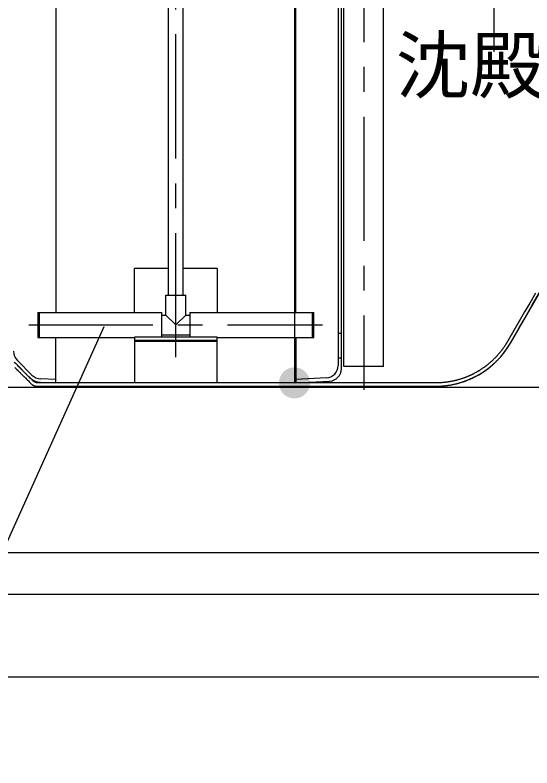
# Model space of a CAD drawing. Units: millimetres, scale not verified. Extents: x -23334 to 8910, y -6308 to 6308.
# Drawn here: x -4468 to -3844, y -3775 to -2866 of the extents above; entities that cross this region are included whole.
import ezdxf
from ezdxf.enums import TextEntityAlignment as Align

# ---------------------------------------------------------------- set-up
doc = ezdxf.new("R2010")
doc.units = ezdxf.units.MM
doc.header["$LTSCALE"] = 30
doc.linetypes.add('CHAIN1', pattern=[8, 5, -1, 1, -1])
for name, color, linetype, lineweight in [('0-1_空気管', 3, 'Continuous', 25), ('0-2_機器', 2, 'Continuous', 25), ('1-7_00クル-フ-6寸法', 132, 'Continuous', 25)]:
    doc.layers.add(name, color=color, linetype=linetype, lineweight=lineweight)
doc.styles.add('ＭＳ ゴシック', font='')
doc.styles.get('ＭＳ ゴシック').set_extended_font_data('MS Gothic')

msp = doc.modelspace()

# ---------------------------------------------------------------- linework, layer by layer
at = {"layer": '0-1_空気管', "linetype": 'CHAIN1'}
for p, q in [((-4046.94, -1788.78), (-4046.94, -3318.78)), ((-4273.94, -3279.29), (-4273.94, -1819.21)), ((-3889.27, -2910.29), (-3889.27, -2485.84)), ((-4451.64, -3240.29), (-4096.88, -3240.29))]:
    msp.add_line(p, q, dxfattribs=at)
at = {"layer": '0-1_空気管'}
for p, q in [((-4418.94, -1870.31), (-4418.94, -3225.29)), ((-4282.94, -3204.29), (-4282.94, -1875.09)), ((-4264.94, -3204.29), (-4264.94, -1875.09)), ((-4128.94, -3225.29), (-4128.94, -1887.41)), ((-4077.94, -1897.41), (-4077.94, -3289.38)), ((-4073.94, -3293.18), (-4073.94, -1897.41)), ((-4022.94, -3290.3), (-4022.94, -1979.29)), ((-3869.89, -3262.3), (-3733.94, -3026.84)), ((-4323.94, -3225.29), (-4323.94, -3172.18)), ((-4282.94, -3172.18), (-4323.94, -3172.18)), ((-4223.94, -3172.18), (-4264.94, -3172.18)), ((-4223.94, -3172.18), (-4223.94, -3225.29)), ((-4285.94, -3204.29), (-4261.94, -3204.29)), ((-4285.94, -3228.29), (-4285.94, -3204.29)), ((-4261.94, -3228.29), (-4261.94, -3204.29)), ((-4440.44, -3225.29), (-4290.94, -3225.29)), ((-4440.44, -3225.29), (-4440.44, -3255.29)), ((-4438.94, -3225.29), (-4438.94, -3255.29)), ((-4290.94, -3255.12), (-4290.94, -3225.29)), ((-4256.94, -3225.29), (-4256.94, -3255.12)), ((-4256.94, -3225.29), (-4107.44, -3225.29)), ((-4108.94, -3255.29), (-4108.94, -3225.29)), ((-4290.94, -3228.29), (-4285.94, -3228.29)), ((-4261.94, -3228.29), (-4256.94, -3228.29)), ((-4361.01, -3242.65), (-4600.86, -3775.27)), ((-4290.94, -3252.29), (-4256.94, -3252.29)), ((-4077.94, -3250.3), (-4073.94, -3250.3)), ((-4440.44, -3255.29), (-4323.94, -3255.29)), ((-4323.94, -3258.52), (-4223.94, -3258.52)), ((-4223.94, -3260.29), (-4323.94, -3260.29)), ((-4073.94, -3280.3), (-4077.94, -3280.3)), ((-4468.08, -3286.15), (-4450.58, -3303.65)), ((-4447.75, -3300.83), (-4465.25, -3283.32)), ((-4418.94, -3306.29), (-4437.14, -3305.5)), ((-4092.16, -3304.36), (-4128.94, -3306.29))]:
    msp.add_line(p, q, dxfattribs=at)
for points in [[(-4022.94, -3290.3), (-4070.94, -3290.3), (-4070.94, -1979.29)], [(-3870.5, -3263.31), (-3870.38, -3263.11), (-3870.27, -3262.92), (-3870.17, -3262.76), (-3869.91, -3262.3), (-3859.14, -3243.64), (-3854.62, -3235.81), (-3849.2, -3226.42), (-3842.99, -3215.67), (-3836.11, -3203.76), (-3828.68, -3190.89), (-3820.81, -3177.25), (-3812.6, -3163.03), (-3804.17, -3148.44), (-3795.64, -3133.67), (-3787.17, -3118.99), (-3778.89, -3104.65), (-3770.96, -3090.92), (-3763.54, -3078.07), (-3756.78, -3066.35), (-3750.82, -3056.04), (-3733.94, -3026.8)], [(-3839.7, -3201.97), (-3846.55, -3213.83), (-3852.73, -3224.54), (-3858.13, -3233.9), (-3873.37, -3260.29), (-3873.55, -3260.61), (-3873.63, -3260.74), (-3873.72, -3260.9), (-3873.83, -3261.07), (-3873.94, -3261.27), (-3874.06, -3261.49), (-3874.19, -3261.71), (-3874.33, -3261.94), (-3874.61, -3262.4), (-3874.76, -3262.64), (-3874.91, -3262.89), (-3875.08, -3263.16), (-3875.26, -3263.45), (-3875.46, -3263.76), (-3875.68, -3264.11), (-3875.93, -3264.49), (-3876.21, -3264.92), (-3876.52, -3265.37), (-3876.84, -3265.86), (-3877.17, -3266.36)], [(-4223.94, -3255.29), (-4107.44, -3255.29), (-4107.44, -3225.29)], [(-4285.94, -3228.29), (-4273.94, -3240.29), (-4261.94, -3228.29)], [(-4437.31, -3309.49), (-4418.94, -3310.3), (-4418.94, -3255.29)], [(-4223.94, -3310.3), (-4223.94, -3255.12), (-4323.94, -3255.12), (-4323.94, -3310.3)], [(-4128.94, -3255.29), (-4128.94, -3310.3), (-4088.15, -3308.16)], [(-3882.68, -3279.92), (-3882.32, -3279.51), (-3881.95, -3279.08), (-3881.55, -3278.62), (-3881.12, -3278.11), (-3880.67, -3277.57), (-3880.2, -3277.01), (-3879.72, -3276.43), (-3879.25, -3275.85), (-3878.78, -3275.28), (-3878.34, -3274.73), (-3877.92, -3274.21), (-3877.53, -3273.72), (-3877.17, -3273.26), (-3876.84, -3272.82), (-3876.52, -3272.4), (-3876.2, -3271.98), (-3875.9, -3271.55), (-3875.58, -3271.11), (-3875.26, -3270.65), (-3874.92, -3270.16), (-3874.57, -3269.65), (-3874.21, -3269.13), (-3873.86, -3268.6), (-3873.51, -3268.08), (-3873.18, -3267.58), (-3872.86, -3267.1), (-3872.57, -3266.66), (-3872.31, -3266.26), (-3872.08, -3265.9), (-3871.87, -3265.57), (-3871.68, -3265.28), (-3871.51, -3265), (-3871.35, -3264.74), (-3871.19, -3264.49), (-3871.05, -3264.25), (-3870.9, -3264), (-3870.76, -3263.76), (-3870.63, -3263.53), (-3870.5, -3263.31)], [(-3877.17, -3266.36), (-3877.51, -3266.86), (-3877.85, -3267.37), (-3878.19, -3267.86), (-3878.52, -3268.33), (-3878.83, -3268.77), (-3879.13, -3269.2), (-3879.43, -3269.6), (-3879.73, -3270.01), (-3880.03, -3270.42), (-3880.36, -3270.84), (-3880.7, -3271.28), (-3881.07, -3271.75), (-3881.47, -3272.25), (-3881.91, -3272.78), (-3882.35, -3273.33), (-3882.81, -3273.89), (-3883.27, -3274.44), (-3883.72, -3274.98), (-3884.15, -3275.5), (-3884.57, -3275.99), (-3884.95, -3276.44), (-3885.31, -3276.85), (-3885.66, -3277.24), (-3886, -3277.62), (-3886.34, -3277.99), (-3886.69, -3278.36), (-3887.05, -3278.74), (-3887.44, -3279.15), (-3887.87, -3279.59), (-3888.32, -3280.05), (-3888.79, -3280.52), (-3889.27, -3281), (-3889.75, -3281.48), (-3890.22, -3281.95), (-3890.68, -3282.4), (-3891.12, -3282.82), (-3891.53, -3283.22), (-3891.91, -3283.58), (-3892.28, -3283.93)], [(-3900.95, -3295.92), (-3900.35, -3295.51), (-3899.79, -3295.12), (-3899.27, -3294.76), (-3898.79, -3294.42), (-3898.33, -3294.09), (-3897.89, -3293.77), (-3897.46, -3293.44), (-3897.01, -3293.1), (-3896.55, -3292.74), (-3896.06, -3292.35), (-3895.54, -3291.93), (-3894.99, -3291.49), (-3894.42, -3291.02), (-3893.84, -3290.55), (-3893.26, -3290.07), (-3892.7, -3289.6), (-3892.16, -3289.15), (-3891.65, -3288.72), (-3891.19, -3288.32), (-3890.76, -3287.94), (-3890.35, -3287.59), (-3889.96, -3287.23), (-3889.57, -3286.88), (-3889.19, -3286.51), (-3888.79, -3286.13), (-3888.36, -3285.72), (-3887.91, -3285.28), (-3887.43, -3284.81), (-3886.94, -3284.32), (-3886.44, -3283.83), (-3885.94, -3283.33), (-3885.46, -3282.84), (-3884.99, -3282.36), (-3884.54, -3281.91), (-3884.14, -3281.48), (-3883.76, -3281.08), (-3883.39, -3280.69), (-3883.04, -3280.31), (-3882.68, -3279.92)], [(-4446.16, -3308.05), (-4446.28, -3307.95), (-4446.38, -3307.85), (-4446.48, -3307.75), (-4446.57, -3307.67), (-4446.87, -3307.37), (-4447.54, -3306.7), (-4449.42, -3304.82), (-4449.9, -3304.35), (-4450.39, -3303.85), (-4451.4, -3302.85), (-4454.14, -3300.1), (-4454.79, -3299.46), (-4455.47, -3298.78), (-4456.21, -3298.04), (-4458.59, -3295.67), (-4459.39, -3294.86), (-4460.17, -3294.08), (-4460.92, -3293.34), (-4463.38, -3290.88), (-4463.88, -3290.38), (-4464.79, -3289.47), (-4465.22, -3289.04), (-4467.25, -3287.02), (-4467.6, -3286.67), (-4468.99, -3285.28)], [(-3892.28, -3283.93), (-3892.65, -3284.27), (-3893.03, -3284.61), (-3893.42, -3284.96), (-3893.84, -3285.32), (-3894.28, -3285.7), (-3894.77, -3286.12), (-3895.29, -3286.55), (-3895.83, -3287), (-3896.38, -3287.46), (-3896.94, -3287.92), (-3897.49, -3288.36), (-3898.02, -3288.79), (-3898.52, -3289.2), (-3898.99, -3289.57), (-3899.43, -3289.91), (-3899.86, -3290.24), (-3900.28, -3290.56), (-3900.7, -3290.87), (-3901.14, -3291.19), (-3901.61, -3291.51), (-3902.1, -3291.86), (-3902.64, -3292.23), (-3903.22, -3292.62), (-3903.81, -3293.03), (-3904.42, -3293.44), (-3905.03, -3293.84), (-3905.63, -3294.24), (-3906.22, -3294.62), (-3906.77, -3294.98), (-3907.28, -3295.3), (-3907.76, -3295.61), (-3908.22, -3295.89), (-3908.67, -3296.16), (-3909.12, -3296.43), (-3909.59, -3296.7), (-3910.07, -3296.97), (-3910.6, -3297.26), (-3911.16, -3297.58), (-3911.76, -3297.9)], [(-4468.16, -3291.76), (-4467.02, -3292.9), (-4466.62, -3293.29), (-4466.22, -3293.7), (-4465.81, -3294.11), (-4464.46, -3295.46), (-4463.94, -3295.98)], [(-4463.94, -3295.98), (-4463.38, -3296.54), (-4462.76, -3297.16), (-4462.09, -3297.83), (-4461.37, -3298.55), (-4459.84, -3300.07), (-4459.06, -3300.85), (-4458.29, -3301.61), (-4457.55, -3302.36), (-4456.84, -3303.07), (-4456.18, -3303.73), (-4455.55, -3304.35), (-4453.9, -3306), (-4453.39, -3306.51), (-4452.9, -3307), (-4452.41, -3307.49), (-4451.93, -3307.97), (-4450.99, -3308.91), (-4450.55, -3309.35), (-4449.44, -3310.45), (-4448.52, -3311.37), (-4448.22, -3311.67), (-4448.13, -3311.76), (-4448.03, -3311.85), (-4447.92, -3311.95), (-4447.81, -3312.06), (-4447.69, -3312.17), (-4447.56, -3312.27), (-4447.43, -3312.37), (-4447.29, -3312.48), (-4447.15, -3312.58), (-4447, -3312.68), (-4446.84, -3312.78), (-4446.66, -3312.88), (-4446.47, -3312.98), (-4446.26, -3313.09), (-4446.03, -3313.2), (-4445.78, -3313.31), (-4445.52, -3313.42), (-4445.26, -3313.53)], [(-3911.76, -3297.9), (-3912.38, -3298.24), (-3913.02, -3298.58), (-3913.66, -3298.91), (-3914.28, -3299.24), (-3914.88, -3299.55), (-3915.45, -3299.84), (-3915.97, -3300.11), (-3916.46, -3300.36), (-3916.94, -3300.59), (-3917.39, -3300.8), (-3917.85, -3301.01), (-3918.31, -3301.22), (-3918.8, -3301.44), (-3919.32, -3301.67), (-3919.88, -3301.91), (-3920.47, -3302.16), (-3921.08, -3302.42), (-3921.71, -3302.68), (-3922.33, -3302.93), (-3922.95, -3303.19), (-3923.55, -3303.43), (-3924.11, -3303.65), (-3924.64, -3303.86), (-3925.14, -3304.05), (-3925.62, -3304.23), (-3926.09, -3304.4), (-3926.56, -3304.58), (-3927.06, -3304.74), (-3927.58, -3304.92), (-3928.14, -3305.1), (-3928.75, -3305.3), (-3929.39, -3305.5), (-3930.07, -3305.71), (-3931.44, -3306.13), (-3932.12, -3306.33), (-3932.77, -3306.53), (-3933.39, -3306.71), (-3933.97, -3306.87), (-3934.51, -3307.02)], [(-3923.74, -3307.8), (-3923.23, -3307.6), (-3922.68, -3307.39), (-3922.09, -3307.15), (-3921.47, -3306.9), (-3920.83, -3306.64), (-3919.53, -3306.1), (-3918.89, -3305.83), (-3918.27, -3305.57), (-3917.69, -3305.32), (-3917.15, -3305.09), (-3916.65, -3304.86), (-3916.16, -3304.64), (-3915.69, -3304.42), (-3915.21, -3304.2), (-3914.72, -3303.96), (-3914.21, -3303.71), (-3913.67, -3303.43), (-3913.08, -3303.12), (-3912.45, -3302.8), (-3911.8, -3302.46), (-3911.14, -3302.11), (-3910.48, -3301.76), (-3909.83, -3301.41), (-3909.21, -3301.07), (-3908.62, -3300.74), (-3908.08, -3300.44), (-3907.57, -3300.15), (-3907.09, -3299.87), (-3906.62, -3299.6), (-3906.15, -3299.31), (-3905.67, -3299.02), (-3905.17, -3298.7), (-3904.64, -3298.36), (-3904.07, -3297.99), (-3903.46, -3297.6), (-3902.83, -3297.18), (-3902.2, -3296.76), (-3901.57, -3296.34), (-3900.95, -3295.92)], [(-3957.26, -3310.28), (-3957.65, -3310.28), (-3958.01, -3310.29), (-3958.37, -3310.29), (-3958.99, -3310.29), (-3959.25, -3310.3), (-4440.11, -3310.3), (-4440.22, -3310.29), (-4440.35, -3310.29), (-4440.49, -3310.29), (-4440.64, -3310.28), (-4440.79, -3310.28), (-4440.96, -3310.27), (-4441.12, -3310.25), (-4441.29, -3310.23), (-4441.45, -3310.21), (-4441.62, -3310.18), (-4441.8, -3310.14), (-4441.99, -3310.1), (-4442.18, -3310.04), (-4442.39, -3309.98), (-4442.62, -3309.91), (-4442.86, -3309.82), (-4443.11, -3309.73), (-4443.38, -3309.63), (-4443.64, -3309.52), (-4443.9, -3309.4), (-4444.16, -3309.29), (-4444.4, -3309.18), (-4444.63, -3309.07), (-4444.84, -3308.96), (-4445.03, -3308.86), (-4445.21, -3308.76), (-4445.37, -3308.66), (-4445.52, -3308.56), (-4445.66, -3308.46), (-4445.79, -3308.36), (-4445.92, -3308.26), (-4446.04, -3308.15), (-4446.16, -3308.05)], [(-3934.51, -3307.02), (-3935.03, -3307.16), (-3935.54, -3307.29), (-3936.05, -3307.42), (-3936.58, -3307.54), (-3937.13, -3307.67), (-3937.72, -3307.8), (-3938.36, -3307.94), (-3939.04, -3308.08), (-3939.75, -3308.22), (-3940.47, -3308.37), (-3941.19, -3308.51), (-3941.89, -3308.65), (-3942.58, -3308.77), (-3943.22, -3308.89), (-3943.82, -3309), (-3944.38, -3309.09), (-3944.91, -3309.18), (-3945.43, -3309.26), (-3945.95, -3309.33), (-3946.48, -3309.4), (-3947.04, -3309.47), (-3947.64, -3309.54), (-3948.28, -3309.61), (-3948.96, -3309.68), (-3949.66, -3309.76), (-3950.38, -3309.83), (-3951.1, -3309.89), (-3951.79, -3309.96), (-3952.47, -3310.02), (-3953.11, -3310.07), (-3953.69, -3310.11), (-3954.23, -3310.15), (-3954.74, -3310.18), (-3955.21, -3310.21), (-3955.64, -3310.23), (-3956.06, -3310.25), (-3956.47, -3310.26), (-3956.87, -3310.27), (-3957.26, -3310.28)], [(-3947.81, -3313.58), (-3947.14, -3313.51), (-3946.53, -3313.44), (-3945.94, -3313.37), (-3945.39, -3313.29), (-3944.85, -3313.22), (-3944.31, -3313.13), (-3943.75, -3313.05), (-3943.17, -3312.95), (-3942.55, -3312.84), (-3941.88, -3312.71), (-3941.17, -3312.58), (-3940.44, -3312.44), (-3939.69, -3312.29), (-3938.94, -3312.14), (-3938.21, -3311.99), (-3937.5, -3311.84), (-3936.83, -3311.7), (-3936.22, -3311.56), (-3935.64, -3311.43), (-3935.09, -3311.3), (-3934.56, -3311.17), (-3934.03, -3311.03), (-3933.49, -3310.89), (-3932.93, -3310.73), (-3932.33, -3310.56), (-3931.69, -3310.38), (-3931.01, -3310.18), (-3930.3, -3309.97), (-3929.58, -3309.75), (-3928.87, -3309.53), (-3928.17, -3309.31), (-3927.5, -3309.1), (-3926.87, -3308.9), (-3926.28, -3308.7), (-3925.74, -3308.52), (-3925.23, -3308.35), (-3924.73, -3308.17), (-3924.24, -3307.99), (-3923.74, -3307.8)], [(-4445.26, -3313.53), (-4445, -3313.64), (-4444.73, -3313.74), (-4444.48, -3313.83), (-4444.24, -3313.92), (-4444.01, -3313.99), (-4443.81, -3314.05), (-4443.61, -3314.1), (-4443.43, -3314.15), (-4443.25, -3314.18), (-4443.08, -3314.21), (-4442.92, -3314.24), (-4442.76, -3314.25), (-4442.6, -3314.27), (-4442.44, -3314.28), (-4442.28, -3314.28), (-4442.14, -3314.29), (-4442, -3314.29), (-4441.87, -3314.3), (-3958.95, -3314.3), (-3958.64, -3314.29), (-3958.3, -3314.29), (-3957.94, -3314.29), (-3957.55, -3314.28), (-3957.15, -3314.28), (-3956.74, -3314.27), (-3956.33, -3314.26), (-3955.91, -3314.24), (-3955.47, -3314.23), (-3955.01, -3314.21), (-3954.53, -3314.18), (-3954.01, -3314.14), (-3953.44, -3314.11), (-3952.83, -3314.06), (-3952.17, -3314), (-3951.47, -3313.94), (-3950.74, -3313.88), (-3949.25, -3313.73), (-3948.52, -3313.66), (-3947.81, -3313.58)]]:
    msp.add_lwpolyline(points, dxfattribs=at)
for centre, radius, start, end in [((-3959.95, -3210.29), 104, 270, 330), ((-4453.94, -3272.01), 16, 180, 225), ((-4092.94, -3289.38), 15, 273, 0), ((-4088.94, -3293.18), 15, 273, 0), ((-4436.44, -3289.51), 20, 225, 267.5), ((-4436.44, -3289.51), 16, 225, 267.5)]:
    msp.add_arc(centre, radius, start, end, dxfattribs=at)
at = {"layer": '0-2_機器'}
for p, q in [((-5943.94, -3315.29), (-3613.94, -3315.29)), ((-5783.94, -3315.29), (-3773.94, -3315.29)), ((-5993.94, -3515.29), (-3563.94, -3515.29)), ((-5993.94, -3565.29), (-3563.94, -3565.29)), ((-5993.94, -3665.3), (-3563.94, -3665.3))]:
    msp.add_line(p, q, dxfattribs=at)
at = {"layer": '1-7_00クル-フ-6寸法', "color": 4}
for p in [(-4130.65, -2060.3), (-4058.81, -3310.3)]:
    msp.add_line(p, (-4130.65, -3310.3), dxfattribs=at)
at = {"layer": '1-7_00クル-フ-6寸法'}
for points in [[(-4130.65, -3310.3), (-4147.61, -3302.31), (-4146.48, -3300.25)], [(-4130.65, -3310.3), (-4146.48, -3300.25), (-4145.09, -3298.34)], [(-4130.65, -3310.3), (-4145.09, -3298.34), (-4143.48, -3296.63)], [(-4130.65, -3310.3), (-4143.48, -3296.63), (-4141.67, -3295.13)], [(-4130.65, -3310.3), (-4141.67, -3295.13), (-4139.68, -3293.87)], [(-4130.65, -3310.3), (-4139.68, -3293.87), (-4137.55, -3292.86)], [(-4130.65, -3310.3), (-4137.55, -3292.86), (-4135.31, -3292.14)], [(-4130.65, -3310.3), (-4135.31, -3292.14), (-4133, -3291.69)], [(-4130.65, -3310.3), (-4133, -3291.69), (-4130.65, -3291.55)], [(-4130.65, -3310.3), (-4130.65, -3291.55), (-4128.3, -3291.69)], [(-4130.65, -3310.3), (-4128.3, -3291.69), (-4125.98, -3292.14)], [(-4130.65, -3310.3), (-4125.98, -3292.14), (-4123.74, -3292.86)], [(-4130.65, -3310.3), (-4123.74, -3292.86), (-4121.61, -3293.87)], [(-4130.65, -3310.3), (-4121.61, -3293.87), (-4119.63, -3295.13)], [(-4130.65, -3310.3), (-4119.63, -3295.13), (-4117.81, -3296.63)], [(-4130.65, -3310.3), (-4117.81, -3296.63), (-4116.2, -3298.34)], [(-4130.65, -3310.3), (-4116.2, -3298.34), (-4114.82, -3300.25)], [(-4130.65, -3310.3), (-4114.82, -3300.25), (-4113.68, -3302.31)], [(-4130.65, -3310.3), (-4149.36, -3309.12), (-4149.06, -3306.78)], [(-4130.65, -3310.3), (-4149.36, -3311.47), (-4149.36, -3309.12)], [(-4130.65, -3310.3), (-4149.06, -3306.78), (-4148.48, -3304.5)], [(-4130.65, -3310.3), (-4148.48, -3304.5), (-4147.61, -3302.31)], [(-4130.65, -3310.3), (-4113.68, -3302.31), (-4112.81, -3304.5)], [(-4130.65, -3310.3), (-4112.81, -3304.5), (-4112.23, -3306.78)], [(-4130.65, -3310.3), (-4112.23, -3306.78), (-4111.93, -3309.12)], [(-4130.65, -3310.3), (-4111.93, -3309.12), (-4111.93, -3311.47)], [(-4130.65, -3310.3), (-4149.06, -3313.81), (-4149.36, -3311.47)], [(-4130.65, -3310.3), (-4148.48, -3316.09), (-4149.06, -3313.81)], [(-4130.65, -3310.3), (-4147.61, -3318.28), (-4148.48, -3316.09)], [(-4130.65, -3310.3), (-4146.48, -3320.34), (-4147.61, -3318.28)], [(-4130.65, -3310.3), (-4145.09, -3322.25), (-4146.48, -3320.34)], [(-4130.65, -3310.3), (-4143.48, -3323.96), (-4145.09, -3322.25)], [(-4130.65, -3310.3), (-4141.67, -3325.47), (-4143.48, -3323.96)], [(-4130.65, -3310.3), (-4139.68, -3326.73), (-4141.67, -3325.47)], [(-4130.65, -3310.3), (-4137.55, -3327.73), (-4139.68, -3326.73)], [(-4130.65, -3310.3), (-4135.31, -3328.46), (-4137.55, -3327.73)], [(-4130.65, -3310.3), (-4133, -3328.9), (-4135.31, -3328.46)], [(-4130.65, -3310.3), (-4130.65, -3329.05), (-4133, -3328.9)], [(-4130.65, -3310.3), (-4128.3, -3328.9), (-4130.65, -3329.05)], [(-4130.65, -3310.3), (-4125.98, -3328.46), (-4128.3, -3328.9)], [(-4130.65, -3310.3), (-4123.74, -3327.73), (-4125.98, -3328.46)], [(-4130.65, -3310.3), (-4121.61, -3326.73), (-4123.74, -3327.73)], [(-4130.65, -3310.3), (-4119.63, -3325.47), (-4121.61, -3326.73)], [(-4130.65, -3310.3), (-4117.81, -3323.96), (-4119.63, -3325.47)], [(-4130.65, -3310.3), (-4116.2, -3322.25), (-4117.81, -3323.96)], [(-4130.65, -3310.3), (-4114.82, -3320.34), (-4116.2, -3322.25)], [(-4130.65, -3310.3), (-4113.68, -3318.28), (-4114.82, -3320.34)], [(-4130.65, -3310.3), (-4112.81, -3316.09), (-4113.68, -3318.28)], [(-4130.65, -3310.3), (-4112.23, -3313.81), (-4112.81, -3316.09)], [(-4130.65, -3310.3), (-4111.93, -3311.47), (-4112.23, -3313.81)]]:
    msp.add_solid(points, dxfattribs=at)

# ---------------------------------------------------------------- texts
at = {"layer": '0-1_空気管', "color": 4, "style": 'ＭＳ ゴシック'}
msp.add_text('沈殿槽', height=65.98, dxfattribs=at).set_placement((-4008.47, -2979.46), align=Align.BOTTOM_LEFT)

doc.saveas('drawing.dxf')
